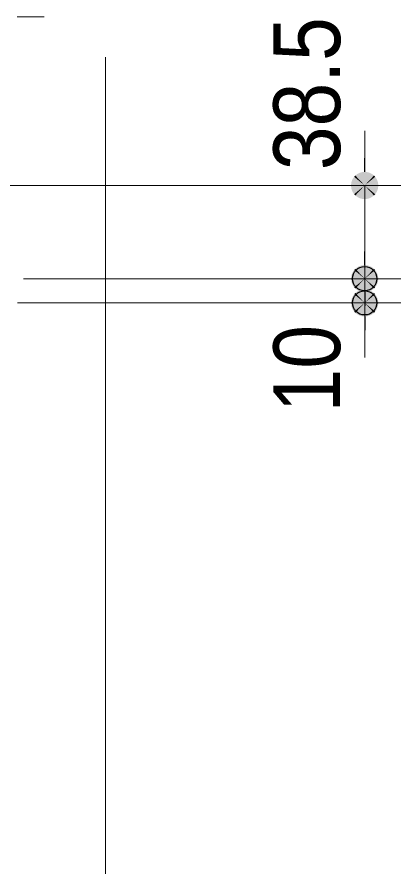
# Model space of a CAD drawing. Units: millimetres, scale not verified. Extents: x -4547 to 4547, y -2284 to 2284.
# Drawn here: x -1252.6 to -1094, y 383.7 to 734.8 of the extents above; entities that cross this region are included whole.
import ezdxf
from ezdxf.enums import TextEntityAlignment as Align

# ---------------------------------------------------------------- set-up
doc = ezdxf.new("R2010")
doc.units = ezdxf.units.MM
doc.header["$LTSCALE"] = 20
doc.header["$PDMODE"] = 32
doc.header["$PDSIZE"] = 10
for name, color, linetype, lineweight in [('0-1_3一般', 7, 'Continuous', 15), ('0-2_2寸法-2', 7, 'Continuous', 15), ('0-3_0', 7, 'Continuous', 25), ('0-5_2寸法-1', 7, 'Continuous', 15)]:
    doc.layers.add(name, color=color, linetype=linetype, lineweight=lineweight)
doc.layers.add('0-4_Defpoints', color=7, linetype='Continuous')
doc.styles.add('ＭＳ Ｐゴシック', font='')
doc.styles.get('ＭＳ Ｐゴシック').set_extended_font_data('MS PGothic')

# ---------------------------------------------------------------- blocks, each defined once
blk = doc.blocks.new('グループ-17')
at = {"layer": '0-1_3一般'}
for p, q in [((2491.5, 14363.7), (2491.5, -33696.3)), ((2491.5, 14363.7), (2491.5, 13303.7)), ((2491.5, 13303.7), (1635.5, 13303.7))]:
    blk.add_line(p, q, dxfattribs=at)
blk = doc.blocks.new('グループ-19')
at = {"layer": '0-1_3一般'}
blk.add_blockref('グループ-17', (0, 0), dxfattribs=at)
blk = doc.blocks.new('_Dot')
at = {"layer": '0-3_0'}
blk.add_line((-10, 0), (-20, 0), dxfattribs=at)
for points in [[(0, 0), (-8.09, 5.88), (-7.29, 6.85)], [(0, 0), (-7.29, 6.85), (-6.37, 7.71)], [(0, 0), (-6.37, 7.71), (-5.36, 8.44)], [(0, 0), (-5.36, 8.44), (-4.26, 9.05)], [(0, 0), (-4.26, 9.05), (-3.09, 9.51)], [(0, 0), (-3.09, 9.51), (-1.87, 9.82)], [(0, 0), (-1.87, 9.82), (-0.63, 9.98)], [(0, 0), (-0.63, 9.98), (0.63, 9.98)], [(0, 0), (0.63, 9.98), (1.87, 9.82)], [(0, 0), (1.87, 9.82), (3.09, 9.51)], [(0, 0), (3.09, 9.51), (4.26, 9.05)], [(0, 0), (4.26, 9.05), (5.36, 8.44)], [(0, 0), (5.36, 8.44), (6.37, 7.71)], [(0, 0), (6.37, 7.71), (7.29, 6.85)], [(0, 0), (7.29, 6.85), (8.09, 5.88)], [(0, 0), (-10, 0), (-9.92, 1.25)], [(0, 0), (-9.92, -1.25), (-10, 0)], [(0, 0), (-9.92, 1.25), (-9.69, 2.49)], [(0, 0), (-9.69, -2.49), (-9.92, -1.25)], [(0, 0), (-9.69, 2.49), (-9.3, 3.68)], [(0, 0), (-9.3, -3.68), (-9.69, -2.49)], [(0, 0), (-9.3, 3.68), (-8.76, 4.82)], [(0, 0), (-8.76, -4.82), (-9.3, -3.68)], [(0, 0), (-8.76, 4.82), (-8.09, 5.88)], [(0, 0), (-8.09, -5.88), (-8.76, -4.82)], [(0, 0), (-7.29, -6.85), (-8.09, -5.88)], [(0, 0), (-6.37, -7.71), (-7.29, -6.85)], [(0, 0), (-5.36, -8.44), (-6.37, -7.71)], [(0, 0), (-4.26, -9.05), (-5.36, -8.44)], [(0, 0), (-3.09, -9.51), (-4.26, -9.05)], [(0, 0), (-1.87, -9.82), (-3.09, -9.51)], [(0, 0), (-0.63, -9.98), (-1.87, -9.82)], [(0, 0), (0.63, -9.98), (-0.63, -9.98)], [(0, 0), (8.09, 5.88), (8.76, 4.82)], [(0, 0), (8.76, 4.82), (9.3, 3.68)], [(0, 0), (9.3, 3.68), (9.69, 2.49)], [(0, 0), (9.69, 2.49), (9.92, 1.25)], [(0, 0), (9.92, 1.25), (10, 0)], [(0, 0), (1.87, -9.82), (0.63, -9.98)], [(0, 0), (3.09, -9.51), (1.87, -9.82)], [(0, 0), (4.26, -9.05), (3.09, -9.51)], [(0, 0), (5.36, -8.44), (4.26, -9.05)], [(0, 0), (6.37, -7.71), (5.36, -8.44)], [(0, 0), (7.29, -6.85), (6.37, -7.71)], [(0, 0), (8.09, -5.88), (7.29, -6.85)], [(0, 0), (8.76, -4.82), (8.09, -5.88)], [(0, 0), (9.3, -3.68), (8.76, -4.82)], [(0, 0), (9.69, -2.49), (9.3, -3.68)], [(0, 0), (9.92, -1.25), (9.69, -2.49)], [(0, 0), (10, 0), (9.92, -1.25)]]:
    blk.add_solid(points, dxfattribs=at)

msp = doc.modelspace()

# ---------------------------------------------------------------- linework, layer by layer
at = {"layer": '0-2_2寸法-2'}
for p, q in [((-1109.02, 676.44), (-1109.02, 687.7)), ((-1243.85, 665.19), (-1094.02, 665.19)), ((-1109.02, 665.19), (-1109.02, 626.69)), ((-1109.02, 637.94), (-1109.02, 649.2)), ((-1249.85, 626.69), (-1094.02, 626.69)), ((-1249.85, 626.69), (-1094.02, 626.69)), ((-1109.02, 626.69), (-1109.02, 616.69)), ((-1252.35, 616.69), (-1094.02, 616.69)), ((-1109.02, 615.43), (-1109.02, 604.18)), ((-1109.02, 605.43), (-1109.02, 594.18))]:
    msp.add_line(p, q, dxfattribs=at)
at = {"layer": '0-4_Defpoints'}
for p in [(-1109.02, 626.69), (-1109.02, 616.69)]:
    msp.add_point(p, dxfattribs=at)
at = {"layer": '0-5_2寸法-1'}
msp.add_line((-1252.59, 734.79), (-1241.34, 734.79), dxfattribs=at)

# ---------------------------------------------------------------- block references
at = {"layer": '0-1_3一般', "xscale": 0.05, "yscale": 0.05}
msp.add_blockref('グループ-19', (-1340.62, 0), dxfattribs=at)
at = {"layer": '0-2_2寸法-2', "xscale": 0.5627563, "yscale": 0.5627563}
for p, rotation in [((-1109.02, 665.19), 270), ((-1109.02, 626.69), 270), ((-1109.02, 626.69), 90), ((-1109.02, 616.69), 90)]:
    msp.add_blockref('_Dot', p, dxfattribs=dict(at, rotation=rotation))

# ---------------------------------------------------------------- texts
at = {"layer": '0-2_2寸法-2', "style": 'ＭＳ Ｐゴシック', "width": 0.9}
for s, p in [('38.5', (-1110.88, 671.53)), ('10', (-1110.88, 571.46))]:
    msp.add_text(s, height=27.57, rotation=90, dxfattribs=at).set_placement(p, align=Align.BOTTOM_LEFT)

doc.saveas('drawing.dxf')
